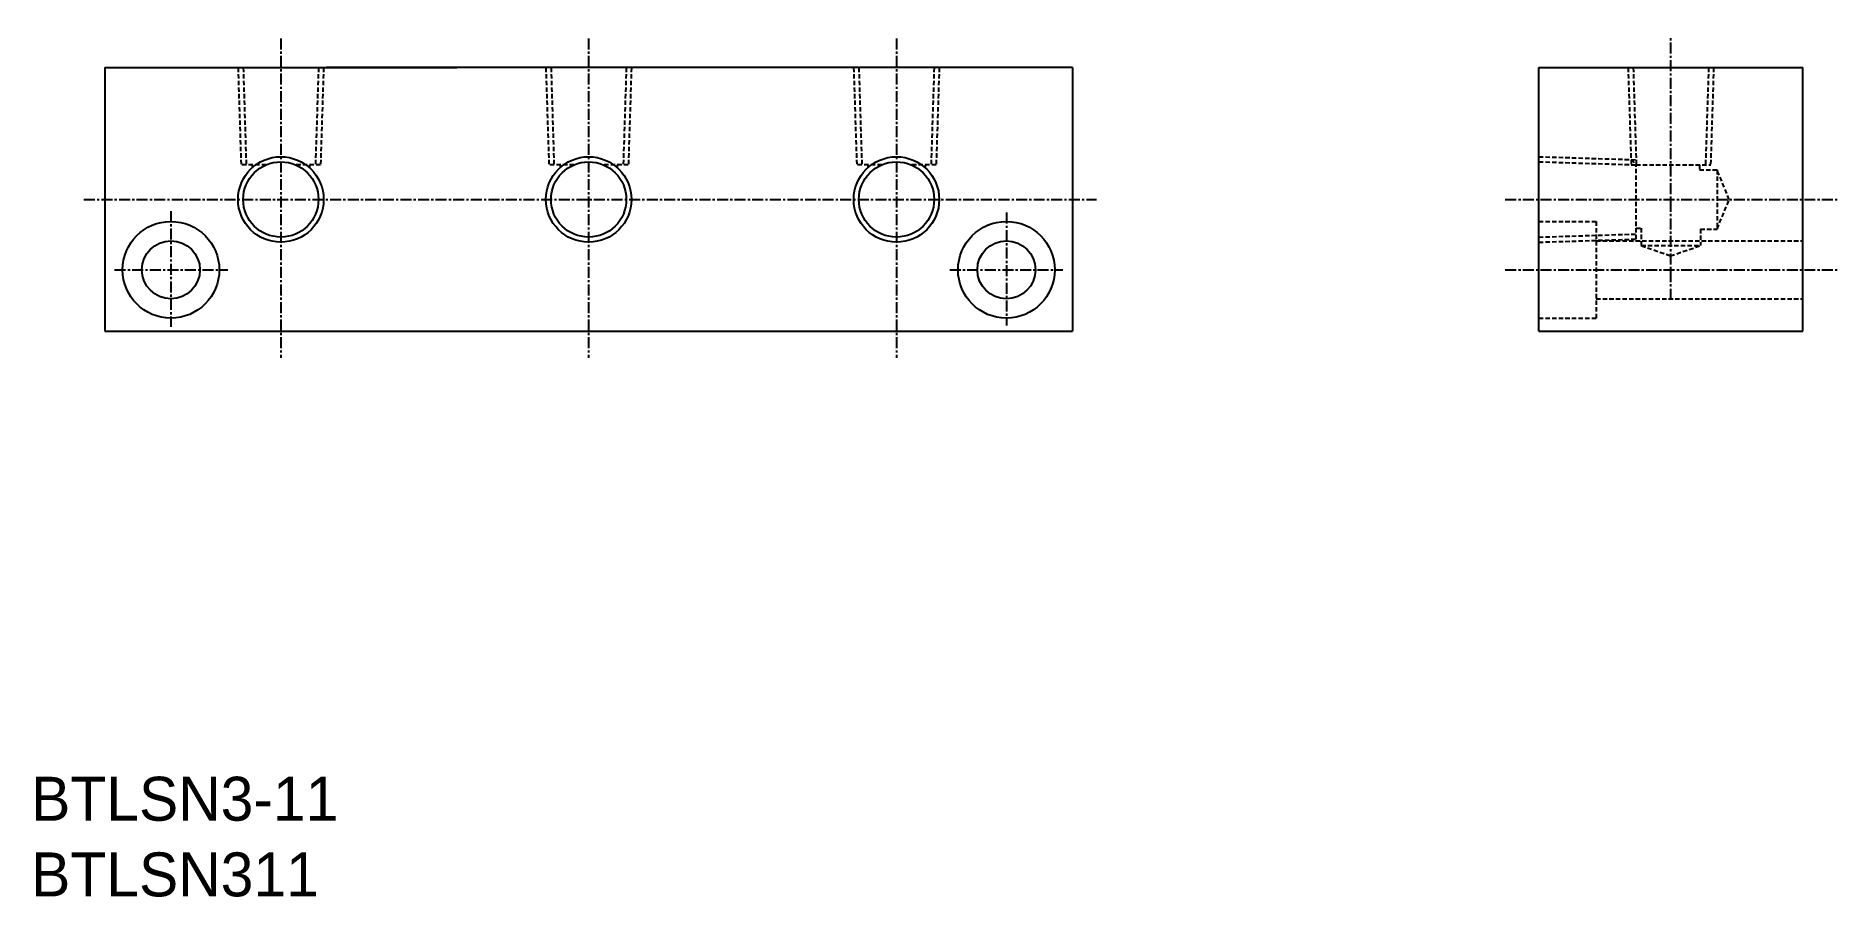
# Model space of a CAD drawing. Extents: x 1371 to 1576, y 4299 to 4397.
import ezdxf

# ---------------------------------------------------------------- set-up
doc = ezdxf.new("R2010")
doc.units = 0
doc.linetypes.add('CENTER', pattern=[2, 1.25, -0.25, 0.25, -0.25])
doc.linetypes.add('DASHED', pattern=[0.75, 0.5, -0.25])
doc.layers.get('0').update_dxf_attribs({"linetype": 'CONTINUOUS'})
doc.layers.add('CENTER', color=1, linetype='CENTER')

msp = doc.modelspace()

# ---------------------------------------------------------------- linework, layer by layer
at = {"color": 7, "linetype": 'CONTINUOUS'}
for p, q in [((1378.47, 4393.27), (1418.47, 4393.27)), ((1378.47, 4393.27), (1378.47, 4363.27)), ((1488.47, 4393.27), (1488.47, 4363.27)), ((1541.52, 4393.27), (1571.52, 4393.27)), ((1541.52, 4363.27), (1541.52, 4393.27)), ((1571.52, 4363.27), (1571.52, 4393.27)), ((1378.47, 4363.27), (1488.47, 4363.27)), ((1405.97, 4363.27), (1405.97, 4363.27)), ((1433.47, 4363.27), (1433.47, 4363.27)), ((1541.52, 4363.27), (1571.52, 4363.27))]:
    msp.add_line(p, q, dxfattribs=at)
at = {"color": 3, "linetype": 'DASHED'}
for p, q in [((1393.6, 4393.27), (1393.95, 4382.22)), ((1394.19, 4393.27), (1394.53, 4382.22)), ((1402.75, 4393.27), (1402.4, 4382.22)), ((1403.33, 4393.27), (1402.98, 4382.22)), ((1428.6, 4393.27), (1428.95, 4382.22)), ((1429.19, 4393.27), (1429.53, 4382.22)), ((1437.75, 4393.27), (1437.4, 4382.22)), ((1438.33, 4393.27), (1437.98, 4382.22)), ((1463.6, 4393.27), (1463.95, 4382.22)), ((1464.19, 4393.27), (1464.53, 4382.22)), ((1472.75, 4393.27), (1472.4, 4382.22)), ((1473.33, 4393.27), (1472.98, 4382.22)), ((1551.66, 4393.27), (1552.01, 4382.22)), ((1552.24, 4393.27), (1552.59, 4382.22)), ((1560.81, 4393.27), (1560.46, 4382.22)), ((1561.39, 4393.27), (1561.04, 4382.22)), ((1541.52, 4383.14), (1552.58, 4382.79)), ((1551.98, 4382.82), (1552.58, 4382.22)), ((1396.8, 4382.22), (1393.95, 4382.22)), ((1395.22, 4382.22), (1395.22, 4381.89)), ((1402.98, 4382.22), (1400.14, 4382.22)), ((1401.72, 4382.22), (1401.72, 4381.89)), ((1431.8, 4382.22), (1428.95, 4382.22)), ((1430.22, 4382.22), (1430.22, 4381.89)), ((1437.98, 4382.22), (1435.14, 4382.22)), ((1436.72, 4382.22), (1436.72, 4381.89)), ((1466.8, 4382.22), (1463.95, 4382.22)), ((1465.22, 4382.22), (1465.22, 4381.89)), ((1472.98, 4382.22), (1470.14, 4382.22)), ((1471.72, 4382.22), (1471.72, 4381.89)), ((1541.52, 4382.56), (1552.58, 4382.21)), ((1552.58, 4382.22), (1561.05, 4382.22)), ((1552.58, 4373.75), (1552.58, 4382.22)), ((1559.77, 4382.22), (1559.77, 4381.63)), ((1559.77, 4381.63), (1561.77, 4381.63)), ((1563.17, 4378.27), (1561.77, 4381.63)), ((1561.77, 4381.63), (1561.77, 4374.91)), ((1561.77, 4374.91), (1563.17, 4378.27)), ((1541.52, 4375.77), (1548.02, 4375.77)), ((1548.02, 4375.77), (1548.02, 4364.77)), ((1552.58, 4375.02), (1553.16, 4375.02)), ((1553.16, 4375.02), (1553.16, 4373.02)), ((1559.88, 4374.91), (1559.88, 4373.02)), ((1559.88, 4374.91), (1561.77, 4374.91)), ((1541.52, 4373.99), (1552.58, 4374.34)), ((1541.52, 4373.41), (1552.58, 4373.76)), ((1548.02, 4373.57), (1571.52, 4373.57)), ((1553.16, 4373.02), (1559.88, 4373.02)), ((1553.16, 4373.02), (1556.48, 4371.86)), ((1556.48, 4371.86), (1559.88, 4373.02)), ((1548.02, 4366.97), (1571.52, 4366.97)), ((1541.52, 4364.77), (1548.02, 4364.77))]:
    msp.add_line(p, q, dxfattribs=at)
msp.add_line((1488.47, 4393.27), (1403.65, 4393.27))
at = {"color": 3, "linetype": 'CONTINUOUS'}
for centre in [(1398.47, 4378.27), (1433.47, 4378.27), (1468.47, 4378.27)]:
    msp.add_circle(centre, 4.86, dxfattribs=at)
at = {"color": 7, "linetype": 'CONTINUOUS'}
for centre, radius in [((1398.47, 4378.27), 4.28), ((1433.47, 4378.27), 4.28), ((1468.47, 4378.27), 4.28), ((1385.97, 4370.27), 5.5), ((1480.97, 4370.27), 5.5), ((1385.97, 4370.27), 3.3), ((1480.97, 4370.27), 3.3)]:
    msp.add_circle(centre, radius, dxfattribs=at)
at = {"layer": 'CENTER', "color": 1, "linetype": 'CENTER'}
for p, q in [((1398.47, 4396.6), (1398.47, 4360.26)), ((1433.47, 4396.6), (1433.47, 4360.26)), ((1468.47, 4396.6), (1468.47, 4360.26)), ((1556.52, 4366.87), (1556.52, 4396.87)), ((1376.07, 4378.27), (1491.21, 4378.27)), ((1385.97, 4376.95), (1385.97, 4363.77)), ((1480.97, 4376.79), (1480.97, 4363.93)), ((1537.7, 4378.27), (1575.52, 4378.27)), ((1379.57, 4370.27), (1392.44, 4370.27)), ((1474.52, 4370.27), (1487.39, 4370.27)), ((1537.7, 4370.27), (1575.52, 4370.27))]:
    msp.add_line(p, q, dxfattribs=at)

# ---------------------------------------------------------------- texts
at = {"color": 7, "linetype": 'CONTINUOUS'}
for s, p in [('BTLSN3-11', (1370.08, 4307.59)), ('BTLSN311', (1370.08, 4298.98))]:
    msp.add_text(s, height=5, dxfattribs=at).set_placement(p)

doc.saveas('drawing.dxf')
